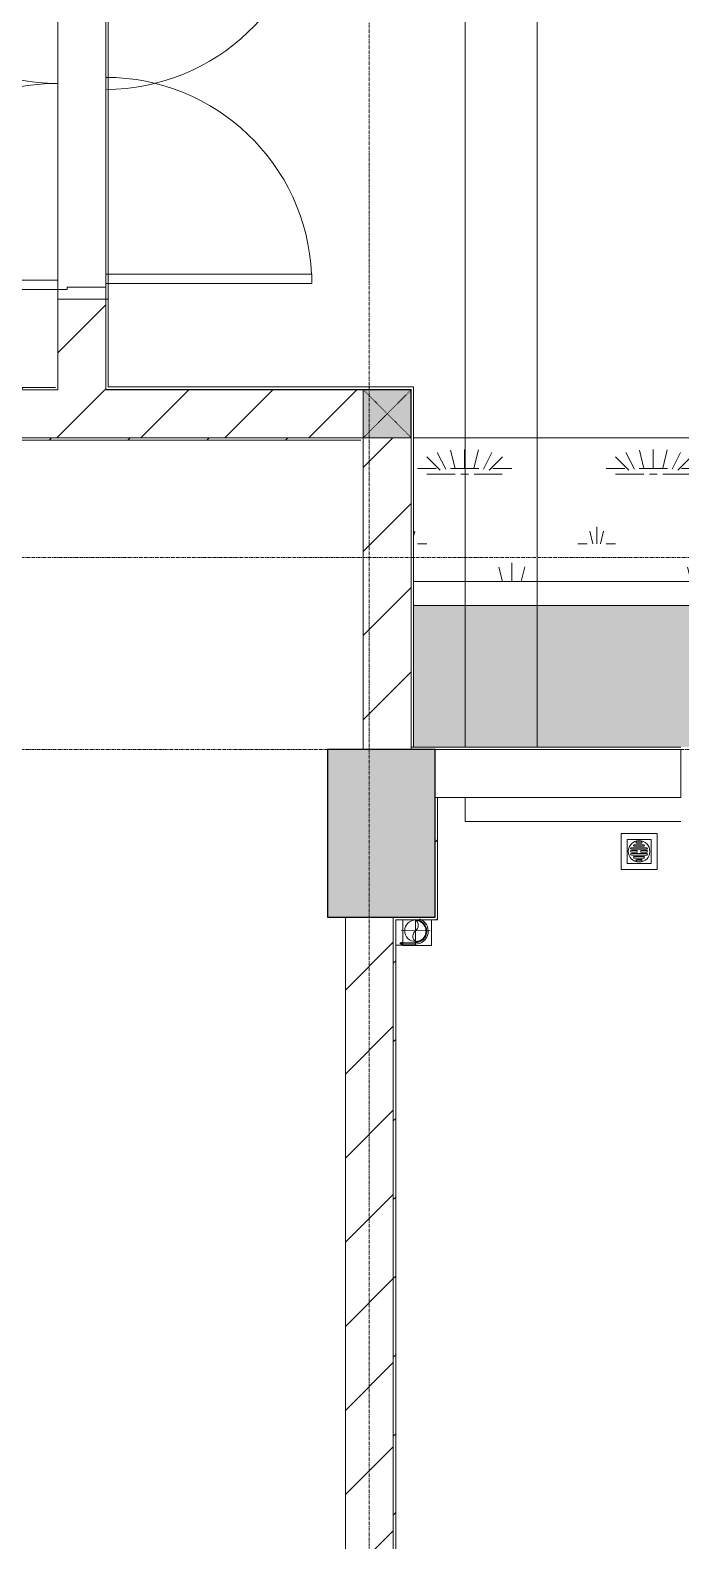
# Model space of a CAD drawing. Header units: millimetres. Extents: x 5121 to 246734, y -48180 to 129206.
# Drawn here: x 51338 to 54052, y 41237 to 47536 of the extents above; entities that cross this region are included whole.
import ezdxf

# ---------------------------------------------------------------- set-up
doc = ezdxf.new("R2010")
doc.units = ezdxf.units.MM
for name, pattern in [('Dash', [6, 3, -3]), ('Grid Line', [22.225, 12.7, -3.175, 3.175, -3.175]), ('IMPORT-CENTER _3_', [10.16, 6.35, -1.27, 1.27, -1.27])]:
    doc.linetypes.add(name, pattern=pattern)
for name, color, linetype, lineweight in [('0-1', 7, 'Continuous', 5), ('A-DETL-GENF', 92, 'Continuous', 9), ('A-DOOR', 31, 'Continuous', 9), ('A-DOOR-FRAM', 31, 'Continuous', 9), ('A-FLOR', 192, 'Continuous', 9), ('A-FLOR-PATT', 8, 'Continuous', 9), ('A-WALL', 113, 'Continuous', 9), ('A-WALL-1', 250, 'Continuous', 18), ('A-WALL-2', 50, 'Continuous', 9), ('A-WALL-FNSH-1', 50, 'Continuous', 9), ('A-WALL-PATT-2', 50, 'Continuous', 9), ('A-WALL-PATT-3', 111, 'Continuous', 9), ('G-IMPT', 8, 'Continuous', 9), ('G-IMPT-2', 8, 'IMPORT-CENTER _3_', 9), ('M-EQPM', 50, 'Continuous', 9), ('S-COLS', 52, 'Continuous', 9), ('S-COLS-1', 7, 'Continuous', 5), ('S-COLS-2', 10, 'Continuous', 25), ('S-COLS-5', 52, 'Continuous', 25), ('S-COLS-6', 52, 'Dash', 9), ('S-COLS-HDLN', 52, 'Dash', 9), ('S-GRID-1', 1, 'Grid Line', 9)]:
    doc.layers.add(name, color=color, linetype=linetype, lineweight=lineweight)
pattern_1 = [(45, (0, 0), (-164.4023, 164.4023), [])]
pattern_2 = [(45, (0, 0), (-175.3625, 175.3625), [])]
pattern_3 = [(0, (236.2, 15.75), (787.4, 787.4), [118.11, -23.622, 31.496, -23.622, -590.55]), (0, (236.2, 15.75), (787.4, 787.4), [-196.85, 118.11, -472.44]), (0, (196.85, 39.4), (787.4, 787.4), [78.74, -59.055, 118.11, -59.055, -472.44]), (0, (196.85, 39.4), (787.4, 787.4), [-314.96, 78.74, -393.7]), (0, (472.44, 354.3), (787.4, 787.4), [98.425, -39.37, 98.425, -551.18]), (0, (78.74, 511.8), (787.4, 787.4), [39.37, -78.74, 39.37, -629.92]), (90, (157.5, 511.8), (-787.4, 787.4), [70.866, -716.534]), (90, (393.7, 39.4), (-787.4, 787.4), [78.74, -708.66]), (90, (590.55, 354.3), (-787.4, 787.4), [78.74, -708.66]), (45, (496.06, 31.5), (0, 787.4), [78.74, -1034.812]), (135, (291.34, 31.5), (-787.4, 6e-14), [78.74, -1034.812]), (63.435, (472.44, 35.43), (-0.0007, 787.4), [78.74, -1681.94]), (75.964, (433.07, 39.37), (-0.00383, 787.3999), [78.74, -3167.793]), (75.964, (629.92, 354.33), (-0.00383, 787.3999), [62.992, -3183.541]), (75.964, (173.23, 511.81), (-0.00383, 787.3999), [55.118, -3191.415]), (104.036, (354.33, 39.37), (0.00383, 787.3999), [78.74, -3167.793]), (104.036, (551.18, 354.33), (0.00383, 787.3999), [62.992, -3183.541]), (104.036, (141.73, 511.81), (0.00383, 787.3999), [55.118, -3191.415]), (116.565, (314.96, 35.43), (0.0007, 787.4), [78.74, -1681.939])]

# ---------------------------------------------------------------- blocks, each defined once
blk = doc.blocks.new('NCV_TKTC_KET CAU_rvt-1-TKCS_MB TỔNG THỂ TẦNG 1')
at = {"layer": 'S-COLS-1'}
blk.add_hatch(color=256, dxfattribs=at).paths.add_polyline_path([(52852.6, 43836.9), (53027.6, 43837), (53027.6, 44536.9), (52577.6, 44536.9), (52577.6, 43836.9), (52852.6, 43837)])
at = {"layer": 'S-COLS-2'}
for p, q in [((53027.6, 44536.9), (52577.6, 44536.9)), ((52577.6, 44536.9), (52577.6, 43836.9)), ((53027.6, 43836.9), (53027.6, 44536.9)), ((52577.6, 43836.9), (53027.6, 43836.9))]:
    blk.add_line(p, q, dxfattribs=at)
blk = doc.blocks.new('NCV_TKTC_TANG 1_rvt-1-TKCS_MB TỔNG THỂ TẦNG 1')
at = {"layer": 'A-WALL-PATT-2'}
h = blk.add_hatch(dxfattribs=at)
h.set_pattern_fill('FP_10', color=256, style=0, pattern_type=2)
h.set_pattern_definition(pattern_1)
h.paths.add_polyline_path([(53027.6, 43836.9), (53037.6, 43836.9), (53037.6, 44336.9), (53027.6, 44336.9), (53027.6, 44055.7)])
h = blk.add_hatch(dxfattribs=at)
h.set_pattern_fill('FP_10', color=256, style=0, pattern_type=2)
h.set_pattern_definition(pattern_1)
h.paths.add_polyline_path([(52852.6, 40536.9), (52862.6, 40536.9), (52862.6, 43836.9), (52852.6, 43836.9), (52852.6, 40546.9)])
h = blk.add_hatch(dxfattribs=at)
h.set_pattern_fill('FP_10', color=256, style=0, pattern_type=2)
h.set_pattern_definition(pattern_1)
h.paths.add_polyline_path([(53031.5, 43826.9), (53037.6, 43826.9), (53037.6, 43836.9), (52862.6, 43836.9), (52862.6, 43826.9), (53027.6, 43826.9)])
at = {"layer": 'A-WALL-1'}
for p, q in [((53037.6, 44336.9), (53027.6, 44336.9)), ((53027.6, 44336.9), (53027.6, 43836.9)), ((53037.6, 43836.9), (53037.6, 44336.9)), ((52862.6, 43836.9), (52852.6, 43836.9)), ((52852.6, 43836.9), (52852.6, 40536.9)), ((53027.6, 43836.9), (52862.6, 43836.9)), ((52862.6, 40546.9), (52862.6, 43826.9)), ((52862.6, 43826.9), (53037.6, 43826.9)), ((53037.6, 43826.9), (53037.6, 43836.9))]:
    blk.add_line(p, q, dxfattribs=at)
at = {"layer": 'A-WALL-2'}
for p, q in [((53027.6, 44536.9), (54052.2, 44536.9)), ((54052.2, 44336.9), (54052.2, 44536.9)), ((54052.2, 44336.9), (53037.6, 44336.9))]:
    blk.add_line(p, q, dxfattribs=at)
blk = doc.blocks.new('TKTC_XREF_251221_MB TANG 1 - TKTC_XREF_260130_MB TANG 1_dwg_CUM U_DN100-V262-TKCS_MB TỔNG THỂ TẦNG 1')
at = {"layer": 'G-IMPT'}
for p, q in [((-71.7, 59.2), (-66.9, 59.2)), ((0, 61), (0, 57)), ((-79.1, -63.4), (-79.1, -66.6)), ((-76.6, -63.4), (-76.6, -66.6)), ((-74.6, -63.4), (-74.6, -66.6)), ((-72.7, -60.7), (-72.7, -69.3)), ((-66.9, -62.1), (-71.7, -62.1)), ((-66.9, -67.9), (-71.7, -67.9)), ((-65, -69), (0, -69))]:
    blk.add_line(p, q, dxfattribs=at)
at = {"layer": 'G-IMPT', "flags": 128}
for points in [[(-65, 57.3), (-66.9, 57.3), (-66.9, 59.2)], [(-72.7, -62.4), (-78.1, -62.4), (-78.1, -67.6), (-72.7, -67.6)], [(-71.7, -70.8), (-66.9, -70.8), (-66.9, -59.2), (-71.7, -59.2)], [(-66.9, -59.2), (-66.9, -57.3), (-65, -57.3), (-65, -72.7), (-66.9, -72.7), (-66.9, -70.8)], [(-65, -61), (0, -61), (0, -57)]]:
    blk.add_lwpolyline(points, dxfattribs=at)
at = {"layer": 'G-IMPT'}
for centre, radius, start, end in [((0, 0), 69, 270, 70.6147), ((0, 0), 61, 270, 88.61116), ((0, 0), 57, 270, 90), ((-78.1, -63.4), 0.96, 90, 180), ((-78.1, -66.6), 0.96, 180, 270), ((-71.1, -60.7), 1.56, 112.61986, 247.38014), ((-67.9, -65), 4.8, 143.1301, 216.8699), ((-71.1, -69.3), 1.56, 112.61986, 247.38014)]:
    blk.add_arc(centre, radius, start, end, dxfattribs=at)
blk = doc.blocks.new('TKTC_XREF_251221_MB TANG 1 - TKTC_XREF_260130_MB TANG 1_dwg_$cc-V263-TKCS_MB TỔNG THỂ TẦNG 1')
at = {"layer": 'G-IMPT'}
blk.add_circle((0, 0), 0.5, dxfattribs=at)
for centre, radius, start, end in [((0, 0), 0.5, 90, 270), ((0.188, 0.25), 0.313, 126.8699, 233.1301), ((-0.188, -0.25), 0.313, 306.8699, 53.1301)]:
    blk.add_arc(centre, radius, start, end, dxfattribs=at)
at = {"layer": 'G-IMPT-2'}
for p, q in [((-0.673, 0), (0.673, 0)), ((0, -0.673), (0, 0.509))]:
    blk.add_line(p, q, dxfattribs=at)
blk = doc.blocks.new('TKTC_XREF_251221_MB TANG 1 - TKTC_XREF_260130_MB TANG 1_dwg_THU NUOC - THU NUOC-444531-TKCS_MB TẦNG 1-4202124-TKCS_MB TỔNG THỂ TẦNG 1')
at = {"layer": 'M-EQPM'}
for p, q in [((-23.3, 10.8), (40.9, 10.8)), ((40.9, 4.8), (-23.3, 4.8)), ((-11, 23.3), (28.5, 23.3)), ((28.5, 17.3), (-11, 17.3)), ((-1.1, 35.6), (18.5, 35.6)), ((18.5, 29.6), (-1.1, 29.6)), ((-23.3, -13.6), (40.9, -13.6)), ((40.9, -19.6), (-23.3, -19.6)), ((-11, -26.1), (28.5, -26.1)), ((28.5, -32.1), (-11, -32.1)), ((-1.1, -38.5), (18.5, -38.5)), ((18.5, -44.5), (-1.1, -44.5))]:
    blk.add_line(p, q, dxfattribs=at)
at = {"layer": 'M-EQPM', "flags": 128}
for points in [[(83.7, -79.4), (83.7, 70.6), (-66.3, 70.6), (-66.3, -79.4)], [(58.7, -54.4), (58.7, 45.6), (-41.3, 45.6), (-41.3, -54.4)]]:
    blk.add_lwpolyline(points, close=True, dxfattribs=at)
for points in [[(-23.3, -1.2), (0.7, -1.2), (0.7, -7.2), (-23.3, -7.2)], [(40.9, -7.2), (16.7, -7.2), (16.7, -1.2), (40.9, -1.2)]]:
    blk.add_lwpolyline(points, dxfattribs=at)
at = {"layer": 'M-EQPM'}
for centre, radius, start, end in [((8.7, -4.4), 45, 360, 180), ((8.7, -4.4), 45, 360, 180), ((-23.3, 7.8), 3, 90, 270), ((-11, 20.3), 3, 90, 270), ((-1.1, 32.6), 3, 90, 270), ((18.5, 32.6), 3, 270, 90), ((28.5, 20.3), 3, 270, 90), ((40.9, 7.8), 3, 270, 90), ((8.7, -4.4), 45, 180, 360), ((8.7, -4.4), 45, 180, 360), ((-23.3, -4.2), 3, 90, 270), ((-23.3, -16.6), 3, 90, 270), ((-11, -29.1), 3, 90, 270), ((-1.1, -41.5), 3, 90, 270), ((18.5, -41.5), 3, 270, 90), ((28.5, -29.1), 3, 270, 90), ((40.9, -4.2), 3, 270, 90), ((40.9, -16.6), 3, 270, 90)]:
    blk.add_arc(centre, radius, start, end, dxfattribs=at)
blk = doc.blocks.new('TKTC_XREF_251221_MB TANG 1 - TKTC_XREF_260130_MB TANG 1_dwg-4202109-TKCS_MB TỔNG THỂ TẦNG 1')
at = {"layer": 'G-IMPT'}
blk.add_line((-151499.2, -354882), (-151499.2, -353182), dxfattribs=at)
at = {"layer": 'G-IMPT', "flags": 128}
for points in [[(-150259.1, -357519.7), (-150259.1, -357625.5), (-150289.1, -357625.5)], [(-150139.1, -357519.7), (-150139.1, -357627.5), (-150259.1, -357627.5), (-150259.1, -357519.7)]]:
    blk.add_lwpolyline(points, dxfattribs=at)
at = {"extrusion": (0, 0, -1), "zscale": -1}
blk.add_blockref('TKTC_XREF_251221_MB TANG 1 - TKTC_XREF_260130_MB TANG 1_dwg_THU NUOC - THU NUOC-444531-TKCS_MB TẦNG 1-4202124-TKCS_MB TỔNG THỂ TẦNG 1', (149264.8, -357230.3), dxfattribs=at)
at = {"xscale": 0.7894736842105242, "yscale": 0.7894736842105242, "zscale": 0.7894736842105242}
blk.add_blockref('TKTC_XREF_251221_MB TANG 1 - TKTC_XREF_260130_MB TANG 1_dwg_CUM U_DN100-V262-TKCS_MB TỔNG THỂ TẦNG 1', (-150207.8, -357567.3), dxfattribs=at)
at = {"extrusion": (0, 0, -1), "xscale": 90.0000000000507, "yscale": 90.0000000000507, "zscale": -90.00000000005072, "rotation": 0.3740267799372842}
blk.add_blockref('TKTC_XREF_251221_MB TANG 1 - TKTC_XREF_260130_MB TANG 1_dwg_$cc-V263-TKCS_MB TỔNG THỂ TẦNG 1', (150206.2, -357565.6), dxfattribs=at)
blk = doc.blocks.new('TKTC_XREF_251221_MB TANG 1 - TKTC_XREF_251221_MB TANG 1-2038492-TKCS_MB TỔNG THỂ TẦNG 1')
blk.add_blockref('TKTC_XREF_251221_MB TANG 1 - TKTC_XREF_260130_MB TANG 1_dwg-4202109-TKCS_MB TỔNG THỂ TẦNG 1', (169499.1, 384109.7))
blk = doc.blocks.new('TKTC_NAP THAM BE NUOC NGAM_260130 - TKTC_XREF_260130_NAP THAM BE NUOC NGAM_dwg-4013458-TKCS_MB TỔNG THỂ TẦNG 1')
at = {"layer": 'G-IMPT'}
for p, q in [((-150009, 148879.7), (-150009, 140124.7)), ((-149709, 148879.7), (-149709, 140124.7))]:
    blk.add_line(p, q, dxfattribs=at)
at = {"layer": 'G-IMPT', "flags": 128}
blk.add_lwpolyline([(-150009, 139914.7), (-150009, 139814.7), (-149109.1, 139814.7)], dxfattribs=at)
blk = doc.blocks.new('TKTC_NAP THAM BE NUOC NGAM_260130 - NẮP THĂM BỂ NƯỚC NGẦM-2336355-TKCS_MB TỔNG THỂ TẦNG 1')
blk.add_blockref('TKTC_NAP THAM BE NUOC NGAM_260130 - TKTC_XREF_260130_NAP THAM BE NUOC NGAM_dwg-4013458-TKCS_MB TỔNG THỂ TẦNG 1', (150009, -139814.7))
blk = doc.blocks.new('FD_07 - DIG_01-1800x2200-CỬA ĐI 2 CÁNH 2-2150742-TKCS_MB TỔNG THỂ TẦNG 1')
at = {"layer": 'A-DETL-GENF'}
for p, q in [((-860, 960), (-860, 100)), ((-820, 960), (-860, 960)), ((-820, 100), (-820, 960)), ((820, 100), (820, 960)), ((820, 960), (860, 960)), ((860, 960), (860, 100)), ((-860, 100), (-820, 100)), ((860, 100), (820, 100)), ((-835, -960), (-835, -100)), ((-835, -100), (-795, -100)), ((-795, -100), (-795, -960)), ((835, -100), (795, -100)), ((795, -100), (795, -960)), ((835, -960), (835, -100)), ((-795, -960), (-835, -960)), ((795, -960), (835, -960))]:
    blk.add_line(p, q, dxfattribs=at)
for centre, start, end in [((-860, 100), 0, 87.33412), ((860, 100), 92.66588, 180), ((-835, -100), 272.66588, 360), ((835, -100), 180, 267.33412)]:
    blk.add_arc(centre, 860, start, end, dxfattribs=at)
at = {"layer": 'A-DOOR'}
for p, q in [((-860, 100), (860, 100)), ((850, -100), (-850, -100))]:
    blk.add_line(p, q, dxfattribs=at)
at = {"layer": 'A-DOOR-FRAM'}
for p, q in [((-860, 100), (-900, 100)), ((-900, 100), (-900, -100)), ((-860, 60), (-860, 100)), ((900, 100), (860, 100)), ((860, 100), (860, 60)), ((900, -100), (900, 100)), ((-850, 60), (-860, 60)), ((-850, -100), (-850, 60)), ((860, 60), (850, 60)), ((850, 60), (850, -100)), ((-900, -100), (-850, -100)), ((850, -100), (900, -100))]:
    blk.add_line(p, q, dxfattribs=at)
blk = doc.blocks.new('G1_SOF - BO TRU - 200x200-3050151-TKCS_MB TỔNG THỂ TẦNG 1')
at = {"layer": 'S-COLS-HDLN'}
for p, q in [((-100, 100), (100, -100)), ((100, 100), (-100, -100))]:
    blk.add_line(p, q, dxfattribs=at)

msp = doc.modelspace()

# ---------------------------------------------------------------- hatches: boundary and pattern name
at = {"layer": 'A-FLOR-PATT'}
h = msp.add_hatch(dxfattribs=at)
h.set_pattern_fill('FP_23', color=256, style=0, pattern_type=2)
h.set_pattern_definition(pattern_3)
h.paths.add_polyline_path([(54509.3, 45237.4), (55352.6, 45237.4), (55352.6, 47486.3), (54652.6, 47486.3), (54652.6, 45836.9), (52937.6, 45836.9), (52937.6, 45237.4)])
h = msp.add_hatch(dxfattribs=at)
h.set_pattern_fill('FP_23', color=256, style=0, pattern_type=2)
h.set_pattern_definition(pattern_3)
h.paths.add_polyline_path([(65842.6, 44546.9), (65842.6, 45747.4), (72462.6, 45747.4), (72462.6, 45737.4), (72452.6, 45736.9), (72452.6, 45637.4), (72462.6, 45637.4), (72463.1, 44547.4), (75827.6, 44547.4), (75827.6, 46337.4), (55452.6, 46337.4), (55452.6, 45136.9), (52937.6, 45136.9), (52937.6, 44546.9), (57642.6, 44546.9), (57642.6, 45747.4), (61137.5, 45747.4), (61137.5, 45737.4), (61137.5, 45735.3), (61137.5, 44546.9), (65813.1, 44546.9)])
at = {"layer": 'A-WALL-PATT-3'}
h = msp.add_hatch(dxfattribs=at)
h.set_pattern_fill('FP_1', color=256, style=0, pattern_type=2)
h.set_pattern_definition(pattern_2)
h.paths.add_polyline_path([(51452.5, 46036.9), (51652.5, 46038.6), (51652.5, 46414.6), (51452.5, 46414.6), (51452.5, 46037.7)])
h.paths.add_polyline_path([(51652.5, 48214.6), (51652.5, 50361.9), (51452.5, 50361.9), (51452.5, 48214.6), (51492.5, 48214.6)])
h = msp.add_hatch(dxfattribs=at)
h.set_pattern_fill('FP_43', color=256, style=0, pattern_type=2)
h.set_pattern_definition(pattern_1)
h.paths.add_polyline_path([(44442.6, 46036.9), (45352.6, 46036.9), (45352.6, 46046.9), (44442.6, 46046.9)])
h.paths.add_polyline_path([(51442.5, 46036.9), (51442.5, 46046.9), (47052.6, 46046.9), (47052.6, 46036.9), (49570.5, 46036.9)])
h = msp.add_hatch(dxfattribs=at)
h.set_pattern_fill('FP_1', color=256, style=0, pattern_type=2)
h.set_pattern_definition(pattern_2)
h.paths.add_polyline_path([(52717.6, 45836.9), (52727.6, 45836.9), (52727.6, 46036.9), (48852.6, 46036.9), (48852.6, 45836.9), (52039.9, 45836.9)])
h.paths.add_polyline_path([(44742.2, 45836.9), (45352.6, 45836.9), (45352.6, 46036.9), (44652.6, 46036.9), (44652.6, 45836.9), (44662.6, 45836.9)])
h.paths.add_polyline_path([(47101.1, 45836.9), (48652.6, 45836.9), (48652.6, 46036.9), (47052.6, 46036.9), (47052.6, 45836.9)])
h = msp.add_hatch(dxfattribs=at)
h.set_pattern_fill('FP_43', color=256, style=0, pattern_type=2)
h.set_pattern_definition(pattern_1)
h.paths.add_polyline_path([(52717.6, 45826.9), (52717.6, 45836.9), (47052.6, 45836.9), (47052.6, 45826.9), (52039.9, 45826.9)])
h.paths.add_polyline_path([(44714.1, 45826.9), (45352.6, 45826.9), (45352.6, 45836.9), (44662.6, 45835.3), (44663.1, 45826.9)])
h = msp.add_hatch(dxfattribs=at)
h.set_pattern_fill('FP_1', color=256, style=0, pattern_type=2)
h.set_pattern_definition(pattern_2)
h.paths.add_polyline_path([(52852.6, 44536.9), (52927.6, 44536.9), (52927.6, 45836.9), (52727.6, 45836.9), (52727.6, 44536.9), (52852.6, 44536.9)])
h = msp.add_hatch(dxfattribs=at)
h.set_pattern_fill('FP_1', color=256, style=0, pattern_type=2)
h.set_pattern_definition(pattern_2)
h.paths.add_polyline_path([(52852.6, 40535.7), (52852.6, 43837), (52652.6, 43837), (52652.6, 40536.9), (52830.3, 40536.9)])
at = {"layer": 'S-COLS-1'}
msp.add_hatch(color=256, dxfattribs=at).paths.add_polyline_path([(52852.6, 45836.9), (52927.6, 45836.9), (52927.6, 46036.9), (52727.6, 46036.9), (52727.6, 45836.9)])

# ---------------------------------------------------------------- linework, layer by layer
at = {"layer": 'A-FLOR'}
for p, q in [((52937.6, 45836.9), (54652.6, 45836.9)), ((55452.6, 45136.9), (52937.6, 45136.9))]:
    msp.add_line(p, q, dxfattribs=at)
at = {"layer": 'A-WALL'}
for p, q in [((51662.5, 48214.6), (51662.5, 46414.6)), ((51452.5, 46454.6), (51452.5, 48174.6)), ((51452.5, 46414.6), (51452.5, 46036.9)), ((51442.5, 46036.9), (48852.6, 46036.9)), ((52727.6, 45836.9), (52727.6, 46036.9)), ((48852.6, 45836.9), (52717.6, 45836.9)), ((52927.6, 45836.9), (52727.6, 45836.9)), ((52937.6, 45237.4), (55352.6, 45237.4)), ((55452.6, 45137.4), (52937.6, 45137.4)), ((52937.6, 44546.9), (54052.6, 44546.9)), ((54052.6, 44536.9), (53027.6, 44536.9)), ((52652.6, 43837), (52652.6, 40546.9))]:
    msp.add_line(p, q, dxfattribs=at)
at = {"layer": 'A-WALL-1'}
for p, q in [((51652.5, 46036.9), (51652.5, 46414.6)), ((51442.5, 46046.9), (47052.6, 46046.9)), ((51452.5, 46036.9), (51442.5, 46036.9)), ((52727.6, 46036.9), (51652.5, 46036.9)), ((47052.6, 45826.9), (52717.6, 45826.9)), ((52717.6, 45836.9), (52727.6, 45836.9)), ((52727.6, 45836.9), (52727.6, 44536.9)), ((52927.6, 44536.9), (52927.6, 45836.9)), ((52727.6, 44536.9), (52927.6, 44536.9)), ((52852.6, 43837), (52652.6, 43837)), ((52852.6, 40535.7), (52852.6, 43837))]:
    msp.add_line(p, q, dxfattribs=at)
at = {"layer": 'A-WALL-FNSH-1'}
for p, q in [((51662.5, 46414.6), (51652.5, 46414.6)), ((51662.5, 46048.6), (51662.5, 46414.6)), ((51652.5, 46038.6), (52927.6, 46038.6)), ((52937.6, 46048.6), (51662.5, 46048.6)), ((52927.6, 46038.6), (52927.6, 45836.9)), ((52937.6, 44546.9), (52937.6, 46048.6)), ((52927.6, 44546.9), (52937.6, 44546.9))]:
    msp.add_line(p, q, dxfattribs=at)
at = {"layer": 'S-COLS'}
for p, q in [((52727.6, 46036.9), (52727.6, 45836.9)), ((52727.6, 45836.9), (52927.6, 45836.9))]:
    msp.add_line(p, q, dxfattribs=at)
at = {"layer": 'S-COLS-5'}
for p, q in [((52927.6, 46036.9), (52727.6, 46036.9)), ((52927.6, 45836.9), (52927.6, 46036.9))]:
    msp.add_line(p, q, dxfattribs=at)
at = {"layer": 'S-GRID-1'}
for p, q in [((52752.6, 23210.6), (52752.6, 78232.7)), ((129301.8, 45336.9), (31601.8, 45336.9)), ((125364.8, 44536.9), (35538.8, 44536.9))]:
    msp.add_line(p, q, dxfattribs=at)

# ---------------------------------------------------------------- block references
at = {"layer": '0-1'}
for name in ['NCV_TKTC_KET CAU_rvt-1-TKCS_MB TỔNG THỂ TẦNG 1', 'NCV_TKTC_TANG 1_rvt-1-TKCS_MB TỔNG THỂ TẦNG 1']:
    msp.add_blockref(name, (0, 0), dxfattribs=at)
at = {"layer": 'A-DOOR', "rotation": 89.99999999999993}
msp.add_blockref('FD_07 - DIG_01-1800x2200-CỬA ĐI 2 CÁNH 2-2150742-TKCS_MB TỔNG THỂ TẦNG 1', (51552.5, 47314.6), dxfattribs=at)
at = {"layer": 'M-EQPM'}
for name, p in [('TKTC_XREF_251221_MB TANG 1 - TKTC_XREF_251221_MB TANG 1-2038492-TKCS_MB TỔNG THỂ TẦNG 1', (33652.6, 17236.9)), ('TKTC_NAP THAM BE NUOC NGAM_260130 - NẮP THĂM BỂ NƯỚC NGẦM-2336355-TKCS_MB TỔNG THỂ TẦNG 1', (53152.6, 44236.9))]:
    msp.add_blockref(name, p, dxfattribs=at)
at = {"layer": 'S-COLS-6'}
msp.add_blockref('G1_SOF - BO TRU - 200x200-3050151-TKCS_MB TỔNG THỂ TẦNG 1', (52827.6, 45936.9), dxfattribs=at)

doc.saveas('drawing.dxf')
